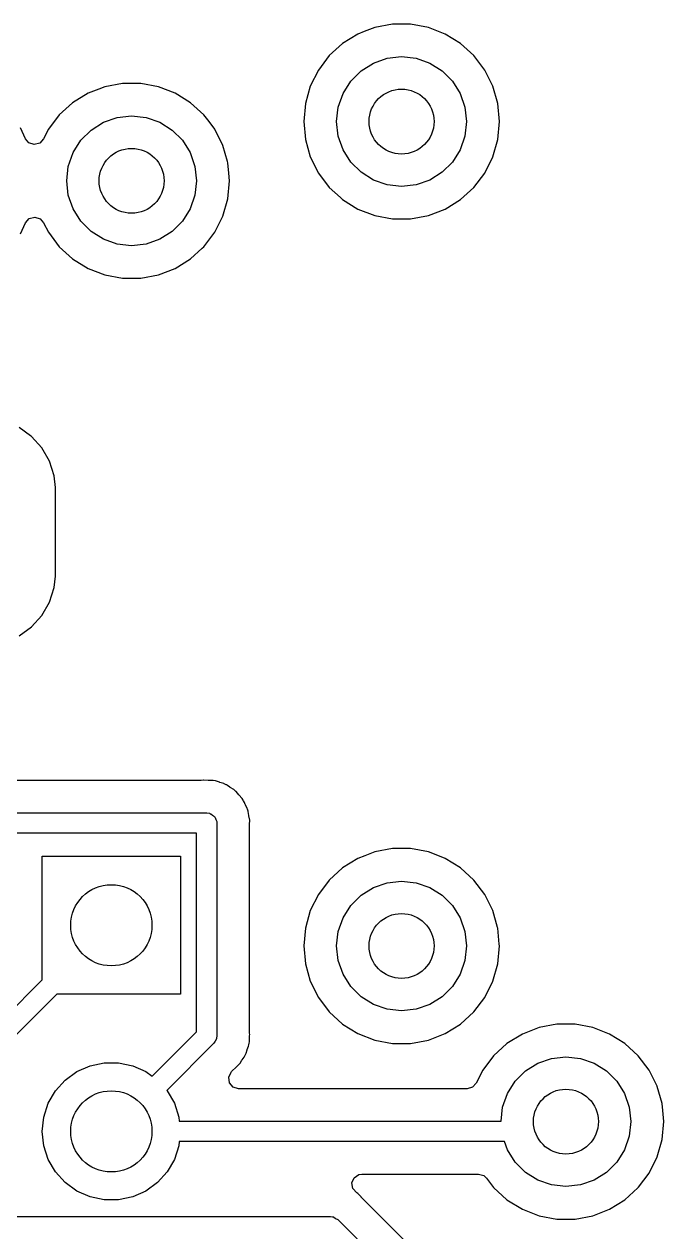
# Model space of a CAD drawing. Extents: x 0.79 to 7.48, y -4.92 to -0.79.
# Drawn here: x 2.753 to 3.063, y -2.229 to -1.643 of the extents above; entities that cross this region are included whole.
import ezdxf

# ---------------------------------------------------------------- set-up
doc = ezdxf.new("R2010")
doc.units = 0
doc.header["$MEASUREMENT"] = 0
doc.layers.add('BLACK', color=7, linetype='CONTINUOUS')

msp = doc.modelspace()

# ---------------------------------------------------------------- linework, layer by layer
at = {"layer": 'BLACK', "linetype": 'CONTINUOUS'}
for p, q in [((2.92303, -1.64509), (2.91787, -1.64709)), ((2.93164, -1.64348), (2.92303, -1.64509)), ((2.9404, -1.64348), (2.93164, -1.64348)), ((2.94901, -1.64509), (2.9404, -1.64348)), ((2.95718, -1.64826), (2.94901, -1.64509)), ((2.91487, -1.64826), (2.90742, -1.65287)), ((2.91787, -1.64709), (2.91487, -1.64826)), ((2.91487, -1.64826), (2.91487, -1.64826)), ((2.96463, -1.65287), (2.95718, -1.64826)), ((2.95718, -1.64826), (2.95718, -1.64826)), ((2.90742, -1.65287), (2.90095, -1.65877)), ((2.90742, -1.65287), (2.90742, -1.65287)), ((2.9711, -1.65877), (2.96463, -1.65287)), ((2.96463, -1.65287), (2.96463, -1.65287)), ((2.90095, -1.65877), (2.89567, -1.66576)), ((2.91639, -1.66612), (2.92236, -1.66237)), ((2.92236, -1.66237), (2.92902, -1.66004)), ((2.92902, -1.66004), (2.93602, -1.65925)), ((2.93602, -1.65925), (2.94303, -1.66004)), ((2.94303, -1.66004), (2.94969, -1.66237)), ((2.94969, -1.66237), (2.95566, -1.66612)), ((2.97638, -1.66576), (2.9711, -1.65877)), ((2.89567, -1.66576), (2.89176, -1.6736)), ((2.89567, -1.66576), (2.89567, -1.66576)), ((2.9114, -1.67111), (2.91639, -1.66612)), ((2.95566, -1.66612), (2.96065, -1.67111)), ((2.98028, -1.6736), (2.97638, -1.66576)), ((2.97638, -1.66576), (2.97638, -1.66576)), ((2.78913, -1.67499), (2.78396, -1.677)), ((2.79213, -1.67383), (2.78913, -1.67499)), ((2.80074, -1.67222), (2.79213, -1.67383)), ((2.8095, -1.67222), (2.80074, -1.67222)), ((2.81811, -1.67383), (2.8095, -1.67222)), ((2.82628, -1.677), (2.81811, -1.67383)), ((2.89176, -1.6736), (2.88937, -1.68203)), ((2.89176, -1.6736), (2.89176, -1.6736)), ((2.90765, -1.67708), (2.9114, -1.67111)), ((2.96065, -1.67111), (2.9644, -1.67708)), ((2.98268, -1.68203), (2.98028, -1.6736)), ((2.98028, -1.6736), (2.98028, -1.6736)), ((2.77651, -1.68161), (2.77004, -1.68751)), ((2.78396, -1.677), (2.77651, -1.68161)), ((2.77651, -1.68161), (2.77651, -1.68161)), ((2.78396, -1.677), (2.78396, -1.677)), ((2.83372, -1.68161), (2.82628, -1.677)), ((2.82628, -1.677), (2.82628, -1.677)), ((2.8402, -1.68751), (2.83372, -1.68161)), ((2.83372, -1.68161), (2.83372, -1.68161)), ((2.90532, -1.68374), (2.90765, -1.67708)), ((2.9644, -1.67708), (2.96673, -1.68374)), ((2.77004, -1.68751), (2.76476, -1.6945)), ((2.84264, -1.69075), (2.8402, -1.68751)), ((2.88937, -1.68203), (2.88856, -1.69075)), ((2.88937, -1.68203), (2.88937, -1.68203)), ((2.90453, -1.69075), (2.90532, -1.68374)), ((2.96673, -1.68374), (2.96752, -1.69075)), ((2.98349, -1.69075), (2.98268, -1.68203)), ((2.78548, -1.69486), (2.79145, -1.69111)), ((2.79145, -1.69111), (2.79811, -1.68878)), ((2.79811, -1.68878), (2.80512, -1.68799)), ((2.80512, -1.68799), (2.81213, -1.68878)), ((2.81213, -1.68878), (2.81878, -1.69111)), ((2.81878, -1.69111), (2.82476, -1.69486)), ((2.84547, -1.6945), (2.84264, -1.69075)), ((2.88856, -1.69075), (2.88856, -1.69075)), ((2.88856, -1.69075), (2.88937, -1.69947)), ((2.90532, -1.69776), (2.90453, -1.69075)), ((2.96752, -1.69075), (2.96673, -1.69776)), ((2.98268, -1.69947), (2.98349, -1.69075)), ((2.75364, -1.69906), (2.75119, -1.6938)), ((2.75529, -1.70101), (2.75364, -1.69906)), ((2.76243, -1.69917), (2.76056, -1.70119)), ((2.76476, -1.6945), (2.76243, -1.69917)), ((2.76476, -1.6945), (2.76476, -1.6945)), ((2.78049, -1.69985), (2.78548, -1.69486)), ((2.82476, -1.69486), (2.82974, -1.69985)), ((2.84938, -1.70234), (2.84547, -1.6945)), ((2.84547, -1.6945), (2.84547, -1.6945)), ((2.90765, -1.70441), (2.90532, -1.69776)), ((2.96673, -1.69776), (2.9644, -1.70441)), ((2.7579, -1.70188), (2.75529, -1.70101)), ((2.76056, -1.70119), (2.7579, -1.70188)), ((2.77674, -1.70582), (2.78049, -1.69985)), ((2.82974, -1.69985), (2.8335, -1.70582)), ((2.85159, -1.71012), (2.84938, -1.70234)), ((2.84938, -1.70234), (2.84938, -1.70234)), ((2.88937, -1.69947), (2.88937, -1.69947)), ((2.88937, -1.69947), (2.89176, -1.70789)), ((2.9114, -1.71039), (2.90765, -1.70441)), ((2.9644, -1.70441), (2.96065, -1.71039)), ((2.98028, -1.70789), (2.98268, -1.69947)), ((2.77441, -1.71248), (2.77674, -1.70582)), ((2.8335, -1.70582), (2.83582, -1.71248)), ((2.85178, -1.71077), (2.85159, -1.71012)), ((2.85224, -1.71574), (2.85178, -1.71077)), ((2.85178, -1.71077), (2.85178, -1.71077)), ((2.89176, -1.70789), (2.89176, -1.7079)), ((2.89176, -1.7079), (2.89567, -1.71574)), ((2.91639, -1.71537), (2.9114, -1.71039)), ((2.96065, -1.71039), (2.95566, -1.71537)), ((2.97638, -1.71574), (2.98028, -1.70789)), ((2.77362, -1.71949), (2.77441, -1.71248)), ((2.83582, -1.71248), (2.83661, -1.71949)), ((2.85258, -1.71949), (2.85224, -1.71574)), ((2.89567, -1.71574), (2.89567, -1.71574)), ((2.89567, -1.71574), (2.90095, -1.72273)), ((2.92236, -1.71913), (2.91639, -1.71537)), ((2.95566, -1.71537), (2.94969, -1.71913)), ((2.9711, -1.72273), (2.97638, -1.71574)), ((2.77441, -1.7265), (2.77362, -1.71949)), ((2.83661, -1.71949), (2.83582, -1.7265)), ((2.85178, -1.72821), (2.85258, -1.71949)), ((2.90095, -1.72273), (2.90636, -1.72766)), ((2.92902, -1.72145), (2.92236, -1.71913)), ((2.93602, -1.72224), (2.92902, -1.72145)), ((2.94303, -1.72145), (2.93602, -1.72224)), ((2.94969, -1.71913), (2.94303, -1.72145)), ((2.96463, -1.72863), (2.9711, -1.72273)), ((2.77674, -1.73315), (2.77441, -1.7265)), ((2.83582, -1.7265), (2.8335, -1.73315)), ((2.84938, -1.73663), (2.85178, -1.72821)), ((2.90636, -1.72766), (2.90735, -1.72856)), ((2.90735, -1.72856), (2.90742, -1.72863)), ((2.78049, -1.73913), (2.77674, -1.73315)), ((2.8335, -1.73315), (2.82974, -1.73913)), ((2.90742, -1.72863), (2.90742, -1.72863)), ((2.90742, -1.72863), (2.91487, -1.73324)), ((2.91487, -1.73324), (2.91487, -1.73324)), ((2.91487, -1.73324), (2.91487, -1.73324)), ((2.91487, -1.73324), (2.92303, -1.7364)), ((2.94901, -1.7364), (2.95718, -1.73324)), ((2.95718, -1.73324), (2.96463, -1.72863)), ((2.75119, -1.74518), (2.75364, -1.73992)), ((2.75364, -1.73992), (2.75546, -1.73785)), ((2.75546, -1.73785), (2.7581, -1.7371)), ((2.7581, -1.7371), (2.76074, -1.73789)), ((2.76074, -1.73789), (2.76243, -1.7398)), ((2.76243, -1.7398), (2.76476, -1.74448)), ((2.78548, -1.74411), (2.78049, -1.73913)), ((2.82974, -1.73913), (2.82476, -1.74411)), ((2.84547, -1.74448), (2.84938, -1.73663)), ((2.92303, -1.7364), (2.93164, -1.73801)), ((2.93164, -1.73801), (2.93164, -1.73801)), ((2.93164, -1.73801), (2.9404, -1.73801)), ((2.9404, -1.73801), (2.94901, -1.7364)), ((2.9404, -1.73801), (2.9404, -1.73801)), ((2.76476, -1.74448), (2.76476, -1.74448)), ((2.76476, -1.74448), (2.77004, -1.75147)), ((2.79145, -1.74787), (2.78548, -1.74411)), ((2.82476, -1.74411), (2.81878, -1.74787)), ((2.84117, -1.75018), (2.84547, -1.74448)), ((2.77004, -1.75147), (2.77651, -1.75737)), ((2.79811, -1.75019), (2.79145, -1.74787)), ((2.80512, -1.75098), (2.79811, -1.75019)), ((2.81213, -1.75019), (2.80512, -1.75098)), ((2.81878, -1.74787), (2.81213, -1.75019)), ((2.83937, -1.75222), (2.8402, -1.75147)), ((2.8402, -1.75147), (2.84117, -1.75018)), ((2.77651, -1.75737), (2.77651, -1.75737)), ((2.77651, -1.75737), (2.78396, -1.76198)), ((2.82628, -1.76198), (2.83372, -1.75737)), ((2.83372, -1.75737), (2.83937, -1.75222)), ((2.78396, -1.76198), (2.78396, -1.76198)), ((2.78396, -1.76198), (2.78396, -1.76198)), ((2.78396, -1.76198), (2.79213, -1.76514)), ((2.81811, -1.76514), (2.82628, -1.76198)), ((2.79213, -1.76514), (2.80074, -1.76675)), ((2.80074, -1.76675), (2.80074, -1.76675)), ((2.80074, -1.76675), (2.8095, -1.76675)), ((2.8095, -1.76675), (2.81811, -1.76514)), ((2.8095, -1.76675), (2.8095, -1.76675)), ((2.75608, -1.84326), (2.7505, -1.83921)), ((2.75653, -1.84359), (2.75608, -1.84326)), ((2.76152, -1.84913), (2.75653, -1.84359)), ((2.76524, -1.85558), (2.76152, -1.84913)), ((2.76755, -1.86267), (2.76524, -1.85558)), ((2.76813, -1.86822), (2.76755, -1.86267)), ((2.76813, -1.91131), (2.76813, -1.86822)), ((2.76755, -1.91686), (2.76813, -1.91131)), ((2.76524, -1.92395), (2.76755, -1.91686)), ((2.76152, -1.9304), (2.76524, -1.92395)), ((2.75653, -1.93594), (2.76152, -1.9304)), ((2.7505, -1.94032), (2.75653, -1.93594)), ((2.83891, -2.01041), (2.68132, -2.01041)), ((2.8399, -2.01031), (2.83891, -2.01041)), ((2.84011, -2.01027), (2.8399, -2.01031)), ((2.84216, -2.01041), (2.84011, -2.01027)), ((2.84011, -2.01027), (2.84011, -2.01027)), ((2.84233, -2.01041), (2.84216, -2.01041)), ((2.84438, -2.01041), (2.84233, -2.01041)), ((2.84459, -2.01047), (2.84438, -2.01041)), ((2.84438, -2.01041), (2.84438, -2.01041)), ((2.84557, -2.01064), (2.84459, -2.01047)), ((2.84578, -2.01066), (2.84557, -2.01064)), ((2.84772, -2.01134), (2.84578, -2.01066)), ((2.84578, -2.01066), (2.84578, -2.01066)), ((2.84788, -2.01139), (2.84772, -2.01134)), ((2.84986, -2.01195), (2.84788, -2.01139)), ((2.85004, -2.01206), (2.84986, -2.01195)), ((2.85094, -2.01249), (2.85004, -2.01206)), ((2.85114, -2.01256), (2.85094, -2.01249)), ((2.85163, -2.0129), (2.85114, -2.01256)), ((2.85282, -2.01374), (2.85163, -2.0129)), ((2.85296, -2.01384), (2.85282, -2.01374)), ((2.85471, -2.0149), (2.85296, -2.01384)), ((2.85486, -2.01506), (2.85471, -2.0149)), ((2.85561, -2.01572), (2.85486, -2.01506)), ((2.85579, -2.01584), (2.85561, -2.01572)), ((2.85709, -2.01743), (2.85579, -2.01584)), ((2.85579, -2.01584), (2.85579, -2.01584)), ((2.85579, -2.01584), (2.85579, -2.01584)), ((2.85719, -2.01756), (2.85709, -2.01743)), ((2.8586, -2.01906), (2.85719, -2.01756)), ((2.8587, -2.01925), (2.8586, -2.01906)), ((2.85924, -2.02008), (2.8587, -2.01925)), ((2.85938, -2.02025), (2.85924, -2.02008)), ((2.85978, -2.02118), (2.85938, -2.02025)), ((2.8602, -2.02213), (2.85978, -2.02118)), ((2.67276, -2.02618), (2.84154, -2.02618)), ((2.84154, -2.02618), (2.84292, -2.02638)), ((2.84292, -2.02638), (2.84322, -2.02657)), ((2.84322, -2.02657), (2.84358, -2.02663)), ((2.84358, -2.02663), (2.84437, -2.02731)), ((2.84437, -2.02731), (2.84525, -2.02788)), ((2.86027, -2.02229), (2.8602, -2.02213)), ((2.86121, -2.02411), (2.86027, -2.02229)), ((2.86125, -2.0243), (2.86121, -2.02411)), ((2.86126, -2.02432), (2.86125, -2.0243)), ((2.86156, -2.02527), (2.86126, -2.02432)), ((2.86164, -2.02547), (2.86156, -2.02527)), ((2.86192, -2.0275), (2.86164, -2.02547)), ((2.84525, -2.02788), (2.8454, -2.02821)), ((2.8454, -2.02821), (2.84568, -2.02844)), ((2.84568, -2.02844), (2.84597, -2.02945)), ((2.84597, -2.02945), (2.84641, -2.0304)), ((2.84641, -2.0304), (2.84636, -2.03076)), ((2.84636, -2.03076), (2.84646, -2.0311)), ((2.84646, -2.0311), (2.84646, -2.13445)), ((2.86195, -2.02767), (2.86192, -2.0275)), ((2.86237, -2.02968), (2.86195, -2.02767)), ((2.86222, -2.03189), (2.86223, -2.03173)), ((2.86222, -2.09075), (2.86222, -2.03189)), ((2.86223, -2.03173), (2.86237, -2.02968)), ((2.83661, -2.03602), (2.67072, -2.03602)), ((2.83661, -2.13241), (2.83661, -2.03602)), ((2.93164, -2.04348), (2.92303, -2.04509)), ((2.9404, -2.04348), (2.93164, -2.04348)), ((2.94901, -2.04509), (2.9404, -2.04348)), ((2.76181, -2.10721), (2.76181, -2.04724)), ((2.76181, -2.04724), (2.82874, -2.04724)), ((2.82874, -2.04724), (2.82874, -2.11417)), ((2.91487, -2.04826), (2.90742, -2.05287)), ((2.91813, -2.04699), (2.91487, -2.04826)), ((2.91487, -2.04826), (2.91487, -2.04826)), ((2.92303, -2.04509), (2.91813, -2.04699)), ((2.95607, -2.04783), (2.94901, -2.04509)), ((2.95718, -2.04826), (2.95607, -2.04783)), ((2.96463, -2.05287), (2.95718, -2.04826)), ((2.95718, -2.04826), (2.95718, -2.04826)), ((2.90742, -2.05287), (2.90095, -2.05877)), ((2.90742, -2.05287), (2.90742, -2.05287)), ((2.9711, -2.05877), (2.96463, -2.05287)), ((2.96463, -2.05287), (2.96463, -2.05287)), ((2.90095, -2.05877), (2.89567, -2.06576)), ((2.91639, -2.06612), (2.92236, -2.06237)), ((2.92236, -2.06237), (2.92902, -2.06004)), ((2.92902, -2.06004), (2.93602, -2.05925)), ((2.93602, -2.05925), (2.94303, -2.06004)), ((2.94303, -2.06004), (2.94969, -2.06237)), ((2.94969, -2.06237), (2.95566, -2.06612)), ((2.97638, -2.06576), (2.9711, -2.05877)), ((2.89567, -2.06576), (2.89176, -2.0736)), ((2.89567, -2.06576), (2.89567, -2.06576)), ((2.9114, -2.07111), (2.91639, -2.06612)), ((2.95566, -2.06612), (2.96065, -2.07111)), ((2.98006, -2.07316), (2.97638, -2.06576)), ((2.97638, -2.06576), (2.97638, -2.06576)), ((2.89176, -2.0736), (2.88937, -2.08203)), ((2.89176, -2.0736), (2.89176, -2.0736)), ((2.90765, -2.07708), (2.9114, -2.07111)), ((2.96065, -2.07111), (2.9644, -2.07708)), ((2.98028, -2.0736), (2.98006, -2.07316)), ((2.9826, -2.08174), (2.98028, -2.0736)), ((2.90532, -2.08374), (2.90765, -2.07708)), ((2.9644, -2.07708), (2.96673, -2.08374)), ((2.88937, -2.08203), (2.88856, -2.09075)), ((2.88937, -2.08203), (2.88937, -2.08203)), ((2.90453, -2.09075), (2.90532, -2.08374)), ((2.96673, -2.08374), (2.96752, -2.09075)), ((2.98268, -2.08203), (2.9826, -2.08174)), ((2.98341, -2.08986), (2.98268, -2.08203)), ((2.98268, -2.08203), (2.98268, -2.08203)), ((2.86222, -2.13226), (2.86222, -2.09075)), ((2.88856, -2.09075), (2.88856, -2.09075)), ((2.88856, -2.09075), (2.88937, -2.09947)), ((2.90532, -2.09776), (2.90453, -2.09075)), ((2.96752, -2.09075), (2.96673, -2.09776)), ((2.98268, -2.09947), (2.98349, -2.09075)), ((2.98349, -2.09075), (2.98341, -2.08986)), ((2.90765, -2.10441), (2.90532, -2.09776)), ((2.96673, -2.09776), (2.9644, -2.10441)), ((2.88937, -2.09947), (2.88937, -2.09947)), ((2.88937, -2.09947), (2.89176, -2.10789)), ((2.98028, -2.10789), (2.98268, -2.09947)), ((2.74343, -2.12559), (2.76181, -2.10721)), ((2.89176, -2.10789), (2.89176, -2.1079)), ((2.89176, -2.1079), (2.89567, -2.11574)), ((2.9114, -2.11039), (2.90765, -2.10441)), ((2.9644, -2.10441), (2.96065, -2.11039)), ((2.97638, -2.11574), (2.98028, -2.10789)), ((2.76877, -2.11417), (2.74895, -2.13399)), ((2.82874, -2.11417), (2.76877, -2.11417)), ((2.91639, -2.11537), (2.9114, -2.11039)), ((2.96065, -2.11039), (2.95566, -2.11537)), ((2.89567, -2.11574), (2.89567, -2.11574)), ((2.89567, -2.11574), (2.90095, -2.12273)), ((2.92236, -2.11912), (2.91639, -2.11537)), ((2.92902, -2.12145), (2.92236, -2.11912)), ((2.94969, -2.11912), (2.94303, -2.12145)), ((2.95566, -2.11537), (2.94969, -2.11912)), ((2.9711, -2.12273), (2.97638, -2.11574)), ((2.90095, -2.12273), (2.90742, -2.12863)), ((2.93602, -2.12224), (2.92902, -2.12145)), ((2.94303, -2.12145), (2.93602, -2.12224)), ((2.96463, -2.12863), (2.9711, -2.12273)), ((2.81507, -2.15395), (2.83661, -2.13241)), ((2.8623, -2.13309), (2.86222, -2.13226)), ((2.90742, -2.12863), (2.90742, -2.12863)), ((2.90742, -2.12863), (2.91487, -2.13324)), ((2.95718, -2.13324), (2.96463, -2.12863)), ((3.00028, -2.13129), (2.99459, -2.13349)), ((3.00276, -2.13033), (3.00028, -2.13129)), ((3.01137, -2.12872), (3.00276, -2.13033)), ((3.02013, -2.12872), (3.01137, -2.12872)), ((3.02874, -2.13033), (3.02013, -2.12872)), ((3.03691, -2.13349), (3.02874, -2.13033)), ((2.84502, -2.13793), (2.82214, -2.16081)), ((2.8456, -2.13686), (2.84502, -2.13793)), ((2.84626, -2.13584), (2.8456, -2.13686)), ((2.84629, -2.13559), (2.84626, -2.13584)), ((2.84634, -2.13549), (2.84629, -2.13559)), ((2.84646, -2.13445), (2.84633, -2.13532)), ((2.84633, -2.13532), (2.84634, -2.13549)), ((2.86183, -2.13939), (2.86189, -2.13874)), ((2.86189, -2.13874), (2.86205, -2.13792)), ((2.86205, -2.13792), (2.86222, -2.13729)), ((2.86222, -2.13563), (2.86224, -2.13538)), ((2.86222, -2.13729), (2.86222, -2.13563)), ((2.86224, -2.13538), (2.86234, -2.13436)), ((2.86241, -2.13374), (2.8623, -2.13309)), ((2.86234, -2.13436), (2.86241, -2.13374)), ((2.91487, -2.13324), (2.91487, -2.13324)), ((2.91487, -2.13324), (2.91487, -2.13324)), ((2.91487, -2.13324), (2.92303, -2.1364)), ((2.92303, -2.1364), (2.93164, -2.13801)), ((2.93164, -2.13801), (2.93164, -2.13801)), ((2.93164, -2.13801), (2.9404, -2.13801)), ((2.9404, -2.13801), (2.94901, -2.1364)), ((2.9404, -2.13801), (2.9404, -2.13801)), ((2.94901, -2.1364), (2.95718, -2.13324)), ((2.98714, -2.13811), (2.98067, -2.14401)), ((2.99459, -2.13349), (2.98714, -2.13811)), ((2.98714, -2.13811), (2.98714, -2.13811)), ((2.99459, -2.13349), (2.99459, -2.13349)), ((3.04435, -2.13811), (3.03691, -2.13349)), ((3.03691, -2.13349), (3.03691, -2.13349)), ((3.05083, -2.14401), (3.04435, -2.13811)), ((3.04435, -2.13811), (3.04435, -2.13811)), ((2.85974, -2.14468), (2.85998, -2.14407)), ((2.85998, -2.14407), (2.86035, -2.14333)), ((2.86035, -2.14333), (2.86069, -2.14277)), ((2.86069, -2.14277), (2.86114, -2.14117)), ((2.86114, -2.14117), (2.86122, -2.14094)), ((2.86122, -2.14094), (2.86183, -2.13939)), ((2.98067, -2.14401), (2.97539, -2.151)), ((3.00874, -2.14528), (3.01575, -2.14449)), ((3.01575, -2.14449), (3.02276, -2.14528)), ((3.0561, -2.151), (3.05083, -2.14401)), ((2.77854, -2.15173), (2.78493, -2.14888)), ((2.78493, -2.14888), (2.79178, -2.14743)), ((2.79178, -2.14743), (2.79877, -2.14743)), ((2.79877, -2.14743), (2.80562, -2.14888)), ((2.80562, -2.14888), (2.81201, -2.15173)), ((2.85356, -2.15169), (2.85591, -2.14933)), ((2.85591, -2.14933), (2.85773, -2.14763)), ((2.85773, -2.14763), (2.8586, -2.14621)), ((2.85773, -2.14763), (2.85773, -2.14763)), ((2.85773, -2.14763), (2.85773, -2.14763)), ((2.8586, -2.14621), (2.85874, -2.14601)), ((2.85874, -2.14601), (2.85974, -2.14468)), ((2.99611, -2.15136), (3.00208, -2.14761)), ((3.00208, -2.14761), (3.00874, -2.14528)), ((3.02276, -2.14528), (3.02941, -2.14761)), ((3.02941, -2.14761), (3.03539, -2.15136)), ((2.7682, -2.16104), (2.77288, -2.15584)), ((2.77288, -2.15584), (2.77854, -2.15173)), ((2.81201, -2.15173), (2.81507, -2.15395)), ((2.85218, -2.15444), (2.85332, -2.15194)), ((2.85257, -2.15717), (2.85218, -2.15444)), ((2.85332, -2.15194), (2.85356, -2.15169)), ((2.97539, -2.151), (2.97225, -2.15731)), ((2.97539, -2.151), (2.97539, -2.151)), ((2.98737, -2.16232), (2.99112, -2.15635)), ((2.99112, -2.15635), (2.99611, -2.15136)), ((3.03539, -2.15136), (3.04037, -2.15635)), ((3.04037, -2.15635), (3.04412, -2.16232)), ((3.06001, -2.15884), (3.0561, -2.151)), ((3.0561, -2.151), (3.0561, -2.151)), ((2.7647, -2.1671), (2.7682, -2.16104)), ((2.82214, -2.16081), (2.82235, -2.16104)), ((2.82235, -2.16104), (2.82585, -2.1671)), ((2.85437, -2.15924), (2.85257, -2.15717)), ((2.85701, -2.16002), (2.85437, -2.15924)), ((2.96788, -2.16002), (2.85701, -2.16002)), ((2.97038, -2.15933), (2.96788, -2.16002)), ((2.97225, -2.15731), (2.97038, -2.15933)), ((3.06003, -2.15892), (3.06001, -2.15884)), ((3.06001, -2.15884), (3.06001, -2.15884)), ((3.06241, -2.16726), (3.06003, -2.15892)), ((2.76254, -2.17375), (2.7647, -2.1671)), ((2.82585, -2.1671), (2.82801, -2.17375)), ((2.98504, -2.16898), (2.98737, -2.16232)), ((3.04412, -2.16232), (3.04645, -2.16898)), ((3.06271, -2.17059), (3.06241, -2.16726)), ((3.06241, -2.16726), (3.06241, -2.16726)), ((2.76181, -2.18071), (2.76254, -2.17375)), ((2.82801, -2.17375), (2.82822, -2.17579)), ((2.98427, -2.17579), (2.98504, -2.16898)), ((3.04645, -2.16898), (3.04724, -2.17598)), ((3.06321, -2.17598), (3.06271, -2.17059)), ((2.82822, -2.17579), (2.98427, -2.17579)), ((3.04724, -2.17598), (3.04645, -2.18299)), ((3.06241, -2.18471), (3.06321, -2.17598)), ((2.76254, -2.18767), (2.76181, -2.18071)), ((2.82822, -2.18563), (2.82801, -2.18767)), ((2.98596, -2.18563), (2.82822, -2.18563)), ((2.98737, -2.18965), (2.98596, -2.18563)), ((3.04645, -2.18299), (3.04412, -2.18965)), ((3.06001, -2.19313), (3.06241, -2.18471)), ((2.7647, -2.19432), (2.76254, -2.18767)), ((2.82801, -2.18767), (2.82585, -2.19432)), ((2.99112, -2.19562), (2.98737, -2.18965)), ((3.04412, -2.18965), (3.04037, -2.19562)), ((2.7682, -2.20038), (2.7647, -2.19432)), ((2.82585, -2.19432), (2.82235, -2.20038)), ((2.99611, -2.20061), (2.99112, -2.19562)), ((3.04037, -2.19562), (3.03539, -2.20061)), ((3.0561, -2.20097), (3.06001, -2.19313)), ((2.77288, -2.20558), (2.7682, -2.20038)), ((2.82235, -2.20038), (2.81767, -2.20558)), ((2.91196, -2.2057), (2.91304, -2.20318)), ((2.91304, -2.20318), (2.91532, -2.20163)), ((2.91532, -2.20163), (2.91681, -2.2014)), ((2.91681, -2.2014), (2.97328, -2.2014)), ((2.97328, -2.2014), (2.97592, -2.20217)), ((2.97592, -2.20217), (2.97718, -2.20334)), ((3.00208, -2.20436), (2.99611, -2.20061)), ((3.03539, -2.20061), (3.02941, -2.20436)), ((3.05094, -2.20781), (3.0561, -2.20097)), ((2.77854, -2.20969), (2.77288, -2.20558)), ((2.81767, -2.20558), (2.81201, -2.20969)), ((2.91242, -2.20842), (2.91196, -2.2057)), ((2.91427, -2.21045), (2.91242, -2.20842)), ((2.97718, -2.20334), (2.98067, -2.20796)), ((2.98067, -2.20796), (2.98714, -2.21386)), ((3.00874, -2.20669), (3.00208, -2.20436)), ((3.01575, -2.20748), (3.00874, -2.20669)), ((3.02276, -2.20669), (3.01575, -2.20748)), ((3.02941, -2.20436), (3.02276, -2.20669)), ((3.04435, -2.21386), (3.05064, -2.20814)), ((3.05064, -2.20814), (3.05083, -2.20796)), ((3.05083, -2.20796), (3.05094, -2.20781)), ((2.78493, -2.21254), (2.77854, -2.20969)), ((2.79178, -2.21399), (2.78493, -2.21254)), ((2.79877, -2.21399), (2.79178, -2.21399)), ((2.80562, -2.21254), (2.79877, -2.21399)), ((2.81201, -2.20969), (2.80562, -2.21254)), ((2.91479, -2.21077), (2.91427, -2.21045)), ((2.91639, -2.21248), (2.91479, -2.21077)), ((2.91479, -2.21077), (2.91479, -2.21077)), ((2.91479, -2.21077), (2.91479, -2.21077)), ((2.91649, -2.21259), (2.91639, -2.21248)), ((2.95895, -2.25504), (2.91649, -2.21259)), ((2.98714, -2.21386), (2.98714, -2.21386)), ((2.98714, -2.21386), (2.99459, -2.21847)), ((3.03691, -2.21847), (3.04435, -2.21386)), ((2.99459, -2.21847), (2.99459, -2.21847)), ((2.99459, -2.21847), (2.99459, -2.21847)), ((2.99459, -2.21847), (3.00276, -2.22164)), ((3.02874, -2.22164), (3.03691, -2.21847)), ((2.74357, -2.22205), (2.90161, -2.22205)), ((2.90161, -2.22205), (2.90248, -2.22217)), ((2.90248, -2.22217), (2.90266, -2.22216)), ((2.90266, -2.22216), (2.90275, -2.22221)), ((2.90275, -2.22221), (2.903, -2.22225)), ((2.903, -2.22225), (2.90402, -2.22291)), ((2.90402, -2.22291), (2.90509, -2.22349)), ((2.90509, -2.22349), (2.94935, -2.26774)), ((3.00276, -2.22164), (3.01137, -2.22325)), ((3.01137, -2.22325), (3.01137, -2.22325)), ((3.01137, -2.22325), (3.02013, -2.22325)), ((3.02013, -2.22325), (3.02874, -2.22164)), ((3.02013, -2.22325), (3.02013, -2.22325))]:
    msp.add_line(p, q, dxfattribs=at)
at = {"layer": 'BLACK'}
for centre, radius in [((2.93602, -1.69075), 0.01575), ((2.80512, -1.71949), 0.01575), ((2.79528, -2.08071), 0.01969), ((2.93602, -2.09075), 0.01575), ((2.79528, -2.18071), 0.01969), ((3.01575, -2.17598), 0.01575)]:
    msp.add_circle(centre, radius, dxfattribs=at)

doc.saveas('drawing.dxf')
